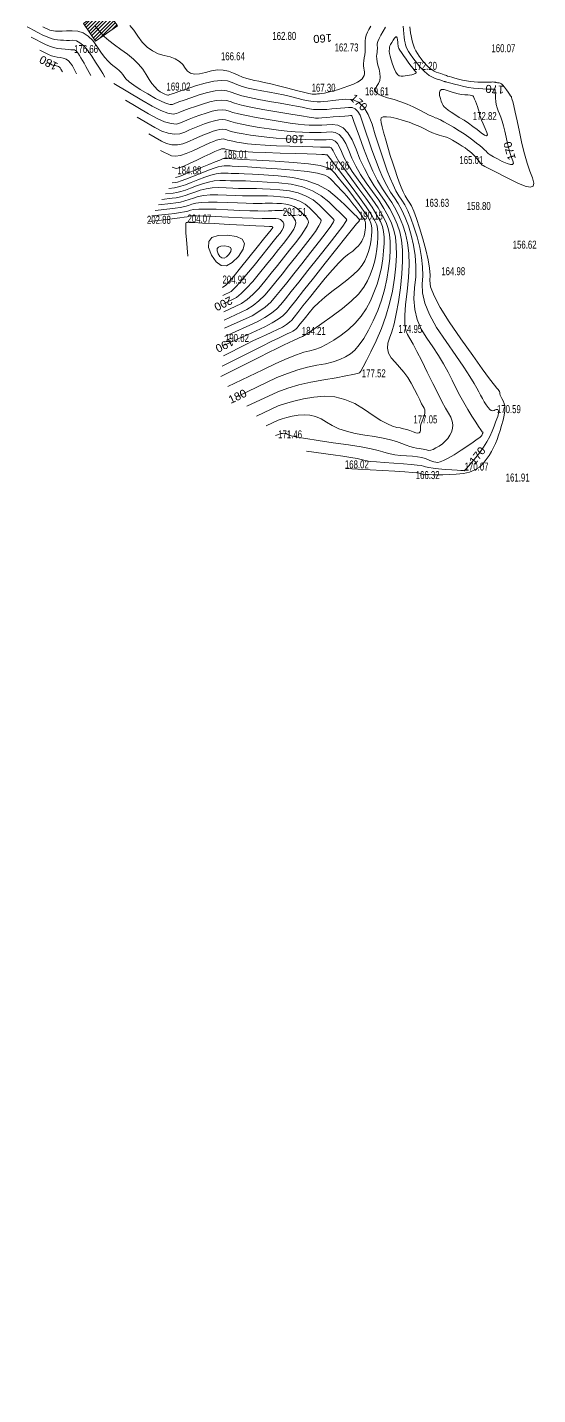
# Model space of a CAD drawing. Header units: metres. Extents: x 431006 to 434411, y 2469261 to 2473208.
# Drawn here: x 431495 to 431750, y 2471192 to 2471875 of the extents above; entities that cross this region are included whole.
import ezdxf
from ezdxf.enums import TextEntityAlignment as Align

# ---------------------------------------------------------------- set-up
doc = ezdxf.new("R2010")
doc.units = ezdxf.units.M
doc.header["$MEASUREMENT"] = 0
for name, color, linetype, lineweight in [('CAO DO', 8, 'Continuous', 18), ('hanh nha', 8, 'Continuous', 18), ('MH_DongMuc', 8, 'Continuous', 18), ('MH_DongMuc_Con', 8, 'Continuous', 18), ('nha cua-ks', 8, 'Continuous', 18)]:
    doc.layers.add(name, color=color, linetype=linetype, lineweight=lineweight)
doc.styles.get("Standard").update_dxf_attribs({"font": 'arial.ttf'})

msp = doc.modelspace()

# ---------------------------------------------------------------- hatches: boundary and pattern name
at = {"layer": 'hanh nha', "linetype": 'Continuous', "lineweight": 0}
h = msp.add_hatch(dxfattribs=at)
h.set_pattern_fill('ANSI31', color=32, scale=10, style=0)
h.set_pattern_definition([(45, (0, 0), (-0.8838834765, 0.8838834765), [])])
h.paths.add_polyline_path([(431611.62, 2471891.82), (431614.31, 2471906.47), (431627.46, 2471904.05), (431624.77, 2471889.4)])
h.paths.add_polyline_path([(431533.55, 2471884.78), (431522.64, 2471877.27), (431528.72, 2471868.43), (431539.63, 2471875.95)])
h.paths.add_polyline_path([(431499.19, 2471901.07), (431510.28, 2471908.8), (431517.59, 2471898.29), (431506.51, 2471890.57)])
h.paths.add_polyline_path([(431539.61, 2471903.86), (431554.2, 2471910.33), (431549.42, 2471921.11), (431534.83, 2471914.63)])
h.paths.add_polyline_path([(432917.67, 2471096.86), (432924.76, 2471097.61), (432923.67, 2471107.91), (432916.58, 2471107.15)])
h.paths.add_polyline_path([(431530.88, 2471875.66), (431532.43, 2471875.66), (431532.43, 2471876.5), (431530.88, 2471876.5)], flags=24)
h.paths.add_polyline_path([(431506.79, 2471899.15), (431508.35, 2471899.15), (431508.35, 2471899.99), (431506.79, 2471899.99)], flags=24)
h.paths.add_polyline_path([(431543.51, 2471911.52), (431545.06, 2471911.52), (431545.06, 2471912.36), (431543.51, 2471912.36)], flags=24)
h.paths.add_polyline_path([(431619.06, 2471896.57), (431620.61, 2471896.57), (431620.61, 2471897.41), (431619.06, 2471897.41)], flags=24)
h.paths.add_polyline_path([(432920.48, 2471101.68), (432922.03, 2471101.68), (432922.03, 2471102.52), (432920.48, 2471102.52)], flags=24)

# ---------------------------------------------------------------- linework, layer by layer
at = {"layer": 'MH_DongMuc', "color": 9, "lineweight": 0}
for points, elevation in [([(431528.36, 2471875.96), (431529.77, 2471874.43), (431531.12, 2471872.65), (431532.96, 2471870.74), (431535.29, 2471868.7), (431538.1, 2471866.52), (431541.4, 2471864.22), (431544.74, 2471861.83), (431547.66, 2471859.38), (431550.17, 2471856.88), (431552.27, 2471854.33), (431553.95, 2471851.73), (431555.42, 2471849.28), (431556.86, 2471847.19), (431558.29, 2471845.47), (431559.69, 2471844.11), (431561.08, 2471843.12), (431562.34, 2471842.4), (431563.38, 2471841.87), (431564.2, 2471841.53), (431564.79, 2471841.37), (431565.17, 2471841.4), (431565.92, 2471841.69), (431567.65, 2471842.29), (431570.36, 2471843.21), (431574.06, 2471844.45), (431578.73, 2471846.01), (431583.59, 2471847.45), (431587.86, 2471848.34), (431591.53, 2471848.67), (431594.6, 2471848.46), (431597.08, 2471847.69), (431599.42, 2471846.68), (431602.07, 2471845.77), (431605.04, 2471844.93), (431608.32, 2471844.18), (431611.92, 2471843.52), (431615.62, 2471842.88), (431619.22, 2471842.19), (431622.72, 2471841.46), (431626.12, 2471840.69), (431629.42, 2471839.87), (431632.48, 2471839.12), (431635.18, 2471838.57), (431637.52, 2471838.2), (431639.5, 2471838.03), (431641.11, 2471838.04), (431642.76, 2471838.18), (431644.85, 2471838.38), (431647.38, 2471838.64), (431650.35, 2471838.96), (431653.76, 2471839.35), (431657.19, 2471839.19), (431660.22, 2471837.85), (431662.86, 2471835.35), (431665.11, 2471831.69), (431666.95, 2471826.85), (431668.58, 2471821.59), (431670.16, 2471816.63), (431671.69, 2471811.97), (431673.17, 2471807.62), (431674.61, 2471803.57), (431676.03, 2471799.87), (431677.47, 2471796.56), (431678.92, 2471793.63), (431680.39, 2471791.09), (431681.87, 2471788.94), (431683.36, 2471786.63), (431684.87, 2471783.63), (431686.39, 2471779.94), (431687.93, 2471775.56), (431689.48, 2471770.49), (431690.82, 2471765.21), (431691.76, 2471760.21), (431692.27, 2471755.49), (431692.38, 2471751.05), (431692.06, 2471746.89), (431692.12, 2471742.53), (431693.35, 2471737.48), (431695.73, 2471731.74), (431699.28, 2471725.3), (431704, 2471718.17), (431708.85, 2471711.27), (431712.82, 2471705.49), (431715.91, 2471700.84), (431718.12, 2471697.32), (431719.45, 2471694.93), (431720.34, 2471693.14), (431721.25, 2471691.41), (431722.16, 2471689.74), (431723.1, 2471688.13), (431724.05, 2471686.59), (431724.97, 2471685.27), (431725.83, 2471684.33), (431726.62, 2471683.77), (431727.35, 2471683.59), (431728.01, 2471683.79), (431728.6, 2471684.11), (431729.1, 2471684.28), (431729.51, 2471684.32), (431729.83, 2471684.21), (431730.06, 2471683.96), (431730.21, 2471683.61), (431730.29, 2471683.21), (431730.3, 2471682.74), (431730.24, 2471682.22), (431730.11, 2471681.64), (431729.86, 2471680.83), (431729.42, 2471679.6), (431728.79, 2471677.96), (431727.98, 2471675.91), (431726.99, 2471673.44), (431725.8, 2471670.77), (431724.39, 2471668.12), (431722.76, 2471665.48), (431720.92, 2471662.84), (431718.86, 2471660.23), (431716.9, 2471657.87), (431715.34, 2471656.04), (431714.19, 2471654.73), (431713.45, 2471653.94), (431713.12, 2471653.67), (431712.63, 2471653.7), (431711.44, 2471653.77), (431709.54, 2471653.9), (431706.94, 2471654.09), (431703.62, 2471654.33), (431700.26, 2471654.61), (431697.48, 2471654.9), (431695.3, 2471655.21), (431693.72, 2471655.53), (431692.74, 2471655.86), (431691.59, 2471656.2), (431689.53, 2471656.52), (431686.55, 2471656.84), (431682.66, 2471657.15), (431677.86, 2471657.44), (431673.05, 2471657.74), (431669.14, 2471658.04), (431666.13, 2471658.34), (431664.02, 2471658.65), (431662.81, 2471658.97), (431661.59, 2471659.34), (431659.45, 2471659.78), (431656.4, 2471660.32), (431652.42, 2471660.93), (431647.52, 2471661.64), (431634.13, 2471663.5)], 170), ([(431673.73, 2471875.31), (431672.56, 2471873.35), (431671.41, 2471871.37), (431670.54, 2471869.66), (431669.94, 2471868.21), (431669.61, 2471867.03), (431669.56, 2471866.11), (431669.62, 2471865.31), (431669.62, 2471864.48), (431669.57, 2471863.63), (431669.47, 2471862.75), (431669.32, 2471861.84), (431669.21, 2471860.8), (431669.28, 2471859.53), (431669.51, 2471858.03), (431669.91, 2471856.29), (431670.47, 2471854.31), (431670.93, 2471852.3), (431671.04, 2471850.43), (431670.79, 2471848.71), (431670.18, 2471847.13), (431669.21, 2471845.71), (431668.52, 2471844.41), (431668.73, 2471843.19), (431669.84, 2471842.08), (431671.84, 2471841.05), (431674.75, 2471840.11), (431678.07, 2471839.16), (431681.32, 2471838.07), (431684.49, 2471836.84), (431687.58, 2471835.48), (431690.6, 2471833.99), (431693.33, 2471832.57), (431695.57, 2471831.45), (431697.31, 2471830.63), (431698.56, 2471830.09), (431699.31, 2471829.86), (431700.05, 2471829.6), (431701.26, 2471829.02), (431702.95, 2471828.11), (431705.11, 2471826.88), (431707.75, 2471825.32), (431710.51, 2471823.62), (431713.04, 2471821.99), (431715.35, 2471820.42), (431717.43, 2471818.91), (431719.29, 2471817.46), (431720.89, 2471816.14), (431722.21, 2471815.01), (431723.25, 2471814.08), (431724, 2471813.33), (431724.48, 2471812.78), (431725.05, 2471812.23), (431726.1, 2471811.51), (431727.63, 2471810.6), (431729.63, 2471809.52), (431732.11, 2471808.26), (431734.49, 2471807.19), (431736.21, 2471806.69), (431737.26, 2471806.76), (431737.64, 2471807.4), (431737.36, 2471808.6), (431736.73, 2471810.26), (431736.1, 2471812.26), (431735.44, 2471814.6), (431734.78, 2471817.28), (431734.11, 2471820.3), (431733.42, 2471823.32), (431732.73, 2471826), (431732.04, 2471828.35), (431731.34, 2471830.35), (431730.63, 2471832.02), (431729.98, 2471833.53), (431729.47, 2471835.08), (431729.09, 2471836.66), (431728.84, 2471838.26), (431728.72, 2471839.9), (431728.67, 2471841.4), (431728.62, 2471842.57), (431728.57, 2471843.42), (431728.53, 2471843.96), (431728.49, 2471844.17), (431728.45, 2471844.22), (431728.42, 2471844.26), (431728.4, 2471844.29), (431728.37, 2471844.3), (431728.35, 2471844.31), (431728.34, 2471844.31)], 170), ([(431728.34, 2471844.31), (431728.32, 2471844.31), (431728.31, 2471844.31), (431728.3, 2471844.31), (431728.29, 2471844.32), (431728.27, 2471844.32), (431728.26, 2471844.32), (431728.24, 2471844.32), (431728.22, 2471844.32), (431728.2, 2471844.32), (431727.94, 2471844.33), (431727.23, 2471844.35), (431726.06, 2471844.39), (431724.43, 2471844.44), (431722.35, 2471844.51), (431720.02, 2471844.65), (431717.66, 2471844.9), (431715.27, 2471845.27), (431712.85, 2471845.75), (431710.39, 2471846.34), (431708.16, 2471846.93), (431706.4, 2471847.38), (431705.12, 2471847.71), (431704.32, 2471847.91), (431703.99, 2471847.98), (431703.9, 2471847.99), (431703.79, 2471848.02), (431703.67, 2471848.05), (431703.53, 2471848.1), (431703.37, 2471848.15), (431703.09, 2471848.25), (431702.57, 2471848.42), (431701.8, 2471848.67), (431700.79, 2471849), (431699.54, 2471849.39), (431698.18, 2471849.89), (431696.87, 2471850.52), (431695.61, 2471851.28), (431694.38, 2471852.17), (431693.2, 2471853.19), (431692.03, 2471854.34), (431690.86, 2471855.6), (431689.68, 2471856.98), (431688.49, 2471858.47), (431687.3, 2471860.08), (431686.19, 2471861.68), (431685.28, 2471863.12), (431684.56, 2471864.41), (431684.03, 2471865.55), (431683.69, 2471866.53), (431683.46, 2471867.55), (431683.24, 2471868.81), (431683.03, 2471870.29), (431682.84, 2471872.01), (431682.67, 2471873.95), (431682.5, 2471875.89)], 170), ([(431505.16, 2471857.48), (431506.85, 2471856.6), (431507.37, 2471856.41), (431507.91, 2471856.25), (431508.47, 2471856.13), (431509.06, 2471856.06), (431509.63, 2471855.95), (431510.15, 2471855.73), (431510.61, 2471855.41), (431511.02, 2471854.98), (431511.37, 2471854.45), (431512.17, 2471852.98)], 180), ([(431599.66, 2471690.84), (431619.35, 2471700.19), (431624.67, 2471702.33), (431629.78, 2471704.07), (431634.67, 2471705.41), (431639.33, 2471706.35), (431643.65, 2471707.17), (431647.49, 2471708.15), (431650.85, 2471709.29), (431653.74, 2471710.58), (431656.14, 2471712.03), (431658.33, 2471713.91), (431660.57, 2471716.51), (431662.85, 2471719.82), (431665.18, 2471723.85), (431667.55, 2471728.59), (431669.78, 2471733.72), (431671.67, 2471738.89), (431673.21, 2471744.1), (431674.41, 2471749.36), (431675.28, 2471754.66), (431675.82, 2471759.73), (431676.07, 2471764.27), (431676.02, 2471768.3), (431675.68, 2471771.81), (431675.05, 2471774.8), (431673.96, 2471777.76), (431672.26, 2471781.19), (431669.96, 2471785.07), (431667.05, 2471789.41), (431663.53, 2471794.22), (431659.99, 2471799.01), (431657.04, 2471803.29), (431654.67, 2471807.08), (431652.88, 2471810.36), (431651.67, 2471813.14), (431650.7, 2471815.4), (431649.63, 2471817.14), (431648.46, 2471818.35), (431647.19, 2471819.03), (431645.82, 2471819.19), (431644.01, 2471819.11), (431641.42, 2471819.09), (431638.06, 2471819.13), (431633.93, 2471819.22), (431629.02, 2471819.36), (431623.86, 2471819.59), (431618.99, 2471819.9), (431614.41, 2471820.31), (431610.11, 2471820.81), (431606.1, 2471821.4), (431602.54, 2471822.02), (431599.59, 2471822.58), (431597.24, 2471823.1), (431595.51, 2471823.57), (431594.39, 2471823.98), (431593.45, 2471824.27), (431592.3, 2471824.35), (431590.92, 2471824.23), (431589.32, 2471823.89), (431587.5, 2471823.35), (431585.46, 2471822.63), (431583.22, 2471821.76), (431580.78, 2471820.73), (431578.14, 2471819.55), (431575.3, 2471818.21), (431572.4, 2471817.09), (431569.59, 2471816.55), (431566.86, 2471816.58), (431564.22, 2471817.2), (431561.66, 2471818.4), (431555.37, 2471822.13)], 180), ([(431593.23, 2471716.39), (431596.36, 2471717.93), (431598.33, 2471718.83), (431601.09, 2471720.06), (431604.63, 2471721.63), (431608.96, 2471723.54), (431613.35, 2471725.57), (431617.06, 2471727.51), (431620.08, 2471729.38), (431622.43, 2471731.16), (431624.11, 2471732.86), (431625.95, 2471735.17), (431628.81, 2471738.77), (431632.7, 2471743.67), (431637.62, 2471749.87), (431643.55, 2471757.36), (431649.37, 2471764.7), (431653.93, 2471770.43), (431657.23, 2471774.56), (431659.27, 2471777.07), (431660.05, 2471777.98), (431660.18, 2471778.08), (431660.3, 2471778.18), (431660.39, 2471778.27), (431660.46, 2471778.35), (431660.51, 2471778.43), (431660.54, 2471778.51), (431660.57, 2471778.58), (431660.59, 2471778.66), (431660.61, 2471778.74), (431660.62, 2471778.82), (431660.63, 2471778.89), (431660.63, 2471778.96), (431660.63, 2471779.02), (431660.63, 2471779.07), (431660.62, 2471779.12), (431660.6, 2471779.17), (431660.55, 2471779.24), (431660.49, 2471779.34), (431660.41, 2471779.46), (431660.3, 2471779.59), (431660.19, 2471779.74), (431660.08, 2471779.88), (431659.98, 2471780), (431659.87, 2471780.12), (431659.77, 2471780.23), (431659.28, 2471780.71), (431658.01, 2471781.94), (431655.96, 2471783.92), (431653.12, 2471786.65), (431649.51, 2471790.13), (431645.12, 2471793.65), (431639.97, 2471796.5), (431634.05, 2471798.69), (431627.38, 2471800.2), (431619.94, 2471801.06), (431612.85, 2471801.52), (431607.23, 2471801.87), (431603.07, 2471802.11), (431600.39, 2471802.24), (431599.17, 2471802.27), (431598.55, 2471802.24), (431597.66, 2471802.25), (431596.5, 2471802.28), (431595.06, 2471802.34), (431593.36, 2471802.42), (431591.35, 2471802.36), (431589, 2471801.99), (431586.3, 2471801.31), (431583.26, 2471800.32), (431579.88, 2471799.02), (431576.56, 2471797.69), (431573.73, 2471796.63), (431571.38, 2471795.84), (431569.52, 2471795.32), (431568.14, 2471795.07), (431565.3, 2471794.76)], 190), ([(431592.6, 2471737.12), (431599.11, 2471740.27), (431601.47, 2471742.18), (431604.19, 2471744.84), (431607.27, 2471748.24), (431610.72, 2471752.39), (431614.19, 2471756.71), (431617.33, 2471760.64), (431620.15, 2471764.17), (431622.64, 2471767.3), (431624.81, 2471770.03), (431626.57, 2471772.39), (431627.83, 2471774.43), (431628.59, 2471776.14), (431628.86, 2471777.52), (431628.63, 2471778.58), (431628.14, 2471779.43), (431627.64, 2471780.21), (431627.12, 2471780.93), (431626.58, 2471781.57), (431626.02, 2471782.15), (431625.41, 2471782.64), (431624.71, 2471783.04), (431623.92, 2471783.35), (431623.03, 2471783.56), (431622.04, 2471783.68), (431620.95, 2471783.72), (431619.72, 2471783.74), (431618.35, 2471783.71), (431616.85, 2471783.64), (431615.22, 2471783.54), (431613.04, 2471783.47), (431609.92, 2471783.48), (431605.84, 2471783.59), (431600.82, 2471783.79), (431594.86, 2471784.09), (431588.96, 2471784.35), (431584.14, 2471784.46), (431580.41, 2471784.42), (431577.75, 2471784.23), (431576.18, 2471783.88), (431574.92, 2471783.47), (431573.19, 2471783.07), (431571, 2471782.67), (431568.34, 2471782.3), (431565.22, 2471781.93), (431556.82, 2471781.04)], 200)]:
    msp.add_lwpolyline(points, dxfattribs=dict(at, elevation=elevation))
at = {"layer": 'MH_DongMuc_Con', "color": 9, "lineweight": 0}
for points, elevation in [([(431533.31, 2471850.37), (431532.25, 2471852.25), (431531.44, 2471853.55), (431530.27, 2471855.41), (431528.72, 2471857.82), (431526.81, 2471860.8), (431524.76, 2471863.73), (431522.79, 2471865.99), (431520.9, 2471867.59), (431519.09, 2471868.52), (431517.37, 2471868.8), (431515.72, 2471868.75), (431514.12, 2471868.75), (431512.58, 2471868.79), (431511.1, 2471868.86), (431509.67, 2471868.97), (431508.16, 2471869.23), (431506.43, 2471869.72), (431504.47, 2471870.46), (431502.29, 2471871.44), (431499.88, 2471872.66), (431497.61, 2471873.88), (431495.84, 2471874.85), (431494.57, 2471875.58)], 174), ([(431502.26, 2471875.52), (431503.58, 2471874.84), (431504.78, 2471874.3), (431505.86, 2471873.9), (431506.81, 2471873.63), (431507.64, 2471873.49), (431508.63, 2471873.43), (431510.05, 2471873.41), (431511.91, 2471873.43), (431514.2, 2471873.48), (431516.93, 2471873.57), (431519.78, 2471873.35), (431522.46, 2471872.47), (431524.95, 2471870.93), (431527.27, 2471868.74), (431529.4, 2471865.9), (431531.38, 2471862.94), (431533.23, 2471860.44), (431534.95, 2471858.39), (431536.54, 2471856.79), (431537.99, 2471855.63), (431539.31, 2471854.69), (431540.46, 2471853.73), (431541.44, 2471852.74), (431542.27, 2471851.74), (431542.93, 2471850.72), (431543.87, 2471849.54), (431545.52, 2471848.08), (431547.9, 2471846.33), (431550.98, 2471844.29), (431554.79, 2471841.97), (431558.62, 2471839.79), (431561.77, 2471838.18), (431564.25, 2471837.14), (431566.06, 2471836.67), (431567.19, 2471836.76), (431568.36, 2471837.26), (431570.28, 2471837.98), (431572.94, 2471838.92), (431576.34, 2471840.09), (431580.48, 2471841.48), (431584.74, 2471842.74), (431588.47, 2471843.52), (431591.68, 2471843.81), (431594.37, 2471843.62), (431596.54, 2471842.95), (431598.83, 2471842.03), (431601.89, 2471841.1), (431605.71, 2471840.17), (431610.3, 2471839.23), (431615.65, 2471838.29), (431620.98, 2471837.39), (431625.48, 2471836.6), (431629.16, 2471835.91), (431632.02, 2471835.34), (431634.05, 2471834.86), (431635.76, 2471834.5), (431637.65, 2471834.26), (431639.71, 2471834.15), (431641.94, 2471834.15), (431644.35, 2471834.28), (431646.78, 2471834.47), (431649.08, 2471834.66), (431651.25, 2471834.86), (431653.29, 2471835.07), (431655.2, 2471835.28), (431656.95, 2471835.19), (431658.5, 2471834.51), (431659.84, 2471833.24), (431660.98, 2471831.37), (431661.92, 2471828.91), (431662.86, 2471825.92), (431664.01, 2471822.45), (431665.36, 2471818.52), (431666.91, 2471814.11), (431668.66, 2471809.23), (431670.53, 2471804.36), (431672.42, 2471800.01), (431674.33, 2471796.16), (431676.25, 2471792.82), (431678.2, 2471789.99), (431680.1, 2471787.19), (431681.89, 2471783.92), (431683.57, 2471780.19), (431685.13, 2471776), (431686.59, 2471771.35), (431687.78, 2471766.39), (431688.54, 2471761.29), (431688.88, 2471756.04), (431688.79, 2471750.64), (431688.27, 2471745.1), (431687.93, 2471739.6), (431688.36, 2471734.33), (431689.58, 2471729.3), (431691.57, 2471724.5), (431694.33, 2471719.93), (431697.36, 2471715.53), (431700.15, 2471711.23), (431702.68, 2471707.03), (431704.97, 2471702.93), (431707, 2471698.93), (431708.93, 2471695.05), (431710.89, 2471691.31), (431712.88, 2471687.7), (431714.9, 2471684.23), (431716.95, 2471680.9), (431718.82, 2471677.97), (431720.29, 2471675.7), (431721.37, 2471674.1), (431722.06, 2471673.17), (431722.36, 2471672.9), (431722.44, 2471672.92), (431722.47, 2471672.86), (431722.45, 2471672.72), (431722.38, 2471672.5), (431722.27, 2471672.19), (431722.12, 2471671.86), (431721.97, 2471671.55), (431721.8, 2471671.26), (431721.62, 2471670.99), (431721.42, 2471670.74), (431720.87, 2471670.27), (431719.6, 2471669.36), (431717.62, 2471667.99), (431714.92, 2471666.17), (431711.51, 2471663.91), (431708.02, 2471661.67), (431705.11, 2471659.94), (431702.77, 2471658.73), (431701, 2471658.03), (431699.81, 2471657.84), (431698.88, 2471657.95), (431697.93, 2471658.16), (431696.94, 2471658.45), (431695.92, 2471658.84), (431694.88, 2471659.32), (431693.6, 2471659.82), (431691.89, 2471660.24), (431689.75, 2471660.59), (431687.17, 2471660.87), (431684.17, 2471661.09), (431681.12, 2471661.31), (431678.41, 2471661.63), (431676.03, 2471662.04), (431674, 2471662.55), (431672.31, 2471663.14), (431670.1, 2471663.84), (431666.52, 2471664.64), (431661.57, 2471665.55), (431655.24, 2471666.56), (431647.54, 2471667.67), (431639.94, 2471668.76), (431633.9, 2471669.69), (431629.43, 2471670.48), (431626.52, 2471671.11), (431625.17, 2471671.59), (431624.6, 2471671.94), (431624.01, 2471672.19), (431623.4, 2471672.34), (431622.78, 2471672.38), (431622.14, 2471672.33), (431621.52, 2471672.21), (431620.95, 2471672.09), (431620.45, 2471671.95), (431620, 2471671.79), (431619.61, 2471671.63), (431618.71, 2471671.19)], 172), ([(431666.31, 2471875.78), (431665.43, 2471874.27), (431664.62, 2471872.78), (431664.02, 2471871.32), (431663.63, 2471869.91), (431663.45, 2471868.53), (431663.49, 2471867.19), (431663.59, 2471865.85), (431663.6, 2471864.46), (431663.51, 2471863.03), (431663.34, 2471861.55), (431663.08, 2471860.03), (431662.83, 2471858.55), (431662.7, 2471857.2), (431662.69, 2471855.96), (431662.8, 2471854.86), (431663.02, 2471853.87), (431663.21, 2471852.96), (431663.2, 2471852.07), (431662.99, 2471851.2), (431662.59, 2471850.35), (431661.99, 2471849.53), (431661.06, 2471848.69), (431659.65, 2471847.82), (431657.75, 2471846.92), (431655.38, 2471845.99), (431652.53, 2471845.02), (431649.63, 2471844.12), (431647.1, 2471843.39), (431644.96, 2471842.83), (431643.19, 2471842.44), (431641.8, 2471842.22), (431640.68, 2471842.09), (431639.72, 2471841.98), (431638.94, 2471841.9), (431638.32, 2471841.84), (431637.87, 2471841.8), (431637.05, 2471841.9), (431635.33, 2471842.26), (431632.71, 2471842.87), (431629.2, 2471843.75), (431624.78, 2471844.88), (431620.22, 2471846.04), (431616.29, 2471847.01), (431612.97, 2471847.78), (431610.27, 2471848.36), (431608.19, 2471848.75), (431606.34, 2471849.14), (431604.37, 2471849.69), (431602.25, 2471850.43), (431600, 2471851.34), (431597.62, 2471852.43), (431595.1, 2471853.38), (431592.44, 2471853.89), (431589.64, 2471853.96), (431586.71, 2471853.58), (431583.65, 2471852.76), (431580.73, 2471852.02), (431578.25, 2471851.86), (431576.21, 2471852.29), (431574.61, 2471853.32), (431573.44, 2471854.93), (431572.27, 2471856.71), (431570.65, 2471858.23), (431568.57, 2471859.48), (431566.04, 2471860.47), (431563.06, 2471861.2), (431559.97, 2471862.06), (431557.1, 2471863.47), (431554.45, 2471865.42), (431552.03, 2471867.91), (431549.84, 2471870.94), (431547.79, 2471873.91), (431545.81, 2471876.19)], 168), ([(431653.72, 2471654.78), (431678.29, 2471653.41), (431683.44, 2471653.08), (431687.21, 2471652.81), (431689.59, 2471652.58), (431690.6, 2471652.4), (431691.05, 2471652.24), (431691.77, 2471652.1), (431692.76, 2471651.96), (431694.03, 2471651.82), (431695.57, 2471651.7), (431697.45, 2471651.61), (431699.74, 2471651.58), (431702.45, 2471651.61), (431705.58, 2471651.71), (431709.11, 2471651.87), (431712.65, 2471652.24), (431715.76, 2471652.96), (431718.45, 2471654.04), (431720.71, 2471655.48), (431722.55, 2471657.27), (431724.1, 2471659.24), (431725.49, 2471661.22), (431726.71, 2471663.21), (431727.78, 2471665.21), (431728.67, 2471667.21), (431729.48, 2471669.29), (431730.27, 2471671.5), (431731.03, 2471673.84), (431731.78, 2471676.31), (431732.5, 2471678.92), (431733.07, 2471681.44), (431733.36, 2471683.68), (431733.36, 2471685.62), (431733.08, 2471687.28), (431732.52, 2471688.64), (431731.89, 2471689.77), (431731.42, 2471690.72), (431731.1, 2471691.49), (431730.93, 2471692.08), (431730.92, 2471692.49), (431730.92, 2471692.84), (431730.76, 2471693.26), (431730.46, 2471693.75), (431730.01, 2471694.31), (431729.41, 2471694.93), (431728.15, 2471696.44), (431725.72, 2471699.67), (431722.12, 2471704.61), (431717.34, 2471711.25), (431711.4, 2471719.61), (431705.55, 2471728.15), (431701.07, 2471735.32), (431697.96, 2471741.14), (431696.22, 2471745.59), (431695.85, 2471748.69), (431695.96, 2471751.46), (431695.67, 2471754.94), (431694.97, 2471759.12), (431693.87, 2471764.02), (431692.36, 2471769.62), (431690.72, 2471775.12), (431689.22, 2471779.69), (431687.85, 2471783.34), (431686.63, 2471786.07), (431685.53, 2471787.88), (431684.52, 2471789.36), (431683.51, 2471791.1), (431682.52, 2471793.11), (431681.53, 2471795.38), (431680.56, 2471797.92), (431679.55, 2471800.76), (431678.48, 2471803.93), (431677.33, 2471807.44), (431676.11, 2471811.28), (431674.83, 2471815.46), (431673.63, 2471819.48), (431672.68, 2471822.85), (431671.99, 2471825.57), (431671.54, 2471827.65), (431671.34, 2471829.07), (431671.6, 2471829.98), (431672.54, 2471830.49), (431674.14, 2471830.61), (431676.41, 2471830.34), (431679.35, 2471829.67), (431682.53, 2471828.77), (431685.5, 2471827.81), (431688.27, 2471826.78), (431690.83, 2471825.69), (431693.2, 2471824.54), (431695.34, 2471823.45), (431697.27, 2471822.56), (431698.98, 2471821.87), (431700.46, 2471821.37), (431701.73, 2471821.06), (431702.94, 2471820.77), (431704.26, 2471820.31), (431705.7, 2471819.69), (431707.25, 2471818.91), (431708.92, 2471817.96), (431710.57, 2471816.94), (431712.09, 2471815.96), (431713.47, 2471815.02), (431714.72, 2471814.12), (431715.83, 2471813.25), (431716.84, 2471812.4), (431717.76, 2471811.54), (431718.6, 2471810.67), (431719.37, 2471809.8), (431720.05, 2471808.92), (431720.64, 2471808.12), (431721.11, 2471807.48), (431721.48, 2471807.01), (431721.72, 2471806.69), (431721.86, 2471806.54), (431722.07, 2471806.41), (431722.56, 2471806.14), (431723.32, 2471805.74), (431724.36, 2471805.2), (431725.67, 2471804.53), (431727.39, 2471803.66), (431729.67, 2471802.52), (431732.5, 2471801.1), (431735.89, 2471799.41), (431739.83, 2471797.45), (431743.5, 2471795.87), (431746.07, 2471795.34), (431747.53, 2471795.85), (431747.89, 2471797.4), (431747.14, 2471799.99), (431745.85, 2471803.4), (431744.55, 2471807.4), (431743.25, 2471812), (431741.96, 2471817.19), (431740.66, 2471822.97), (431739.47, 2471828.48), (431738.52, 2471832.85), (431737.8, 2471836.08), (431737.31, 2471838.17), (431737.05, 2471839.12), (431736.92, 2471839.46), (431736.82, 2471839.75), (431736.76, 2471839.97), (431736.73, 2471840.12), (431736.73, 2471840.21), (431736.74, 2471840.27), (431736.75, 2471840.32), (431736.75, 2471840.37), (431736.73, 2471840.42), (431736.71, 2471840.47), (431736.59, 2471840.65), (431736.27, 2471841.11), (431735.77, 2471841.83), (431735.07, 2471842.83), (431734.18, 2471844.09), (431733.24, 2471845.35), (431732.41, 2471846.33), (431731.67, 2471847.03), (431731.04, 2471847.45), (431730.51, 2471847.58), (431730.05, 2471847.59), (431729.64, 2471847.61), (431729.26, 2471847.66), (431728.92, 2471847.72), (431728.63, 2471847.81), (431728.31, 2471847.89), (431727.89, 2471847.94), (431727.38, 2471847.96), (431726.78, 2471847.95), (431726.09, 2471847.9), (431725.25, 2471847.85), (431724.2, 2471847.83), (431722.94, 2471847.83), (431721.47, 2471847.85), (431719.8, 2471847.9), (431717.99, 2471848.01), (431716.14, 2471848.21), (431714.24, 2471848.51), (431712.29, 2471848.9), (431710.28, 2471849.39), (431708.42, 2471849.89), (431706.87, 2471850.31), (431705.65, 2471850.67), (431704.75, 2471850.95), (431704.16, 2471851.16), (431703.67, 2471851.35), (431703.03, 2471851.58), (431702.24, 2471851.85), (431701.31, 2471852.16), (431700.23, 2471852.5), (431699.11, 2471852.91), (431698.03, 2471853.42), (431697.01, 2471854.02), (431696.04, 2471854.72), (431695.11, 2471855.51), (431694.21, 2471856.4), (431693.3, 2471857.38), (431692.38, 2471858.45), (431691.46, 2471859.6), (431690.54, 2471860.85), (431689.66, 2471862.17), (431688.89, 2471863.53), (431688.22, 2471864.94), (431687.66, 2471866.4), (431687.2, 2471867.9), (431686.82, 2471869.42), (431686.5, 2471870.95), (431686.23, 2471872.48), (431686.02, 2471874.01), (431685.87, 2471875.54)], 168), ([(431496.45, 2471870.37), (431503.58, 2471866.65), (431505.62, 2471865.84), (431507.65, 2471865.2), (431509.68, 2471864.74), (431511.71, 2471864.46), (431513.57, 2471864.29), (431515.11, 2471864.16), (431516.34, 2471864.07), (431517.23, 2471864.03), (431517.81, 2471864.02), (431518.24, 2471863.95), (431518.69, 2471863.72), (431519.15, 2471863.33), (431519.64, 2471862.77), (431520.15, 2471862.04), (431520.71, 2471861.14), (431521.37, 2471860.05), (431522.11, 2471858.77), (431522.94, 2471857.29), (431523.86, 2471855.63), (431526.26, 2471851.24)], 176), ([(431678.24, 2471869.93), (431678.82, 2471870.46), (431679.27, 2471870.48), (431679.57, 2471870), (431679.74, 2471869.01), (431679.84, 2471867.86), (431679.93, 2471866.9), (431680.02, 2471866.13), (431680.11, 2471865.55), (431680.19, 2471865.16), (431680.41, 2471864.69), (431680.9, 2471863.88), (431681.67, 2471862.71), (431682.73, 2471861.19), (431684.06, 2471859.32), (431685.42, 2471857.44), (431686.57, 2471855.89), (431687.52, 2471854.67), (431688.26, 2471853.78), (431688.78, 2471853.22), (431689.04, 2471852.84), (431688.98, 2471852.49), (431688.61, 2471852.16), (431687.91, 2471851.86), (431686.89, 2471851.59), (431685.73, 2471851.36), (431684.62, 2471851.17), (431683.56, 2471851.01), (431682.53, 2471850.9), (431681.55, 2471850.84), (431680.61, 2471851.04), (431679.72, 2471851.74), (431678.86, 2471852.93), (431678.05, 2471854.62), (431677.28, 2471856.81), (431676.61, 2471859.04), (431676.1, 2471860.83), (431675.76, 2471862.2), (431675.57, 2471863.14), (431675.55, 2471863.65), (431675.6, 2471863.94), (431675.64, 2471864.23), (431675.65, 2471864.5), (431675.65, 2471864.77), (431675.63, 2471865.03), (431675.68, 2471865.38), (431675.9, 2471865.95), (431676.28, 2471866.72), (431676.82, 2471867.7), (431677.53, 2471868.89), (431678.24, 2471869.93)], 172), ([(431500.8, 2471863.93), (431505.24, 2471861.63), (431506.6, 2471861.11), (431508.01, 2471860.7), (431509.5, 2471860.4), (431511.04, 2471860.2), (431512.55, 2471859.91), (431513.91, 2471859.34), (431515.12, 2471858.5), (431516.18, 2471857.37), (431517.1, 2471855.97), (431519.22, 2471852.11)], 178), ([(431613.95, 2471676.1), (431619.98, 2471678.92), (431622.07, 2471679.63), (431624.43, 2471680.29), (431627.06, 2471680.88), (431629.97, 2471681.41), (431632.97, 2471681.67), (431635.89, 2471681.45), (431638.73, 2471680.76), (431641.49, 2471679.6), (431644.17, 2471677.95), (431647.05, 2471676.19), (431650.42, 2471674.67), (431654.27, 2471673.37), (431658.61, 2471672.32), (431663.43, 2471671.5), (431668.22, 2471670.77), (431672.45, 2471669.98), (431676.12, 2471669.15), (431679.24, 2471668.26), (431681.81, 2471667.32), (431683.99, 2471666.44), (431685.94, 2471665.74), (431687.67, 2471665.22), (431689.19, 2471664.89), (431690.48, 2471664.73), (431691.59, 2471664.65), (431692.58, 2471664.52), (431693.44, 2471664.35), (431694.17, 2471664.15), (431694.77, 2471663.9), (431695.43, 2471663.77), (431696.33, 2471663.92), (431697.47, 2471664.34), (431698.86, 2471665.03), (431700.49, 2471666), (431702.14, 2471667.16), (431703.59, 2471668.45), (431704.83, 2471669.85), (431705.87, 2471671.37), (431706.71, 2471673.01), (431707.24, 2471674.75), (431707.36, 2471676.57), (431707.06, 2471678.47), (431706.35, 2471680.44), (431705.23, 2471682.5), (431703.74, 2471685), (431701.93, 2471688.29), (431699.8, 2471692.38), (431697.34, 2471697.26), (431694.56, 2471702.93), (431691.81, 2471708.54), (431689.45, 2471713.22), (431687.47, 2471716.97), (431685.88, 2471719.79), (431684.67, 2471721.69), (431683.85, 2471723.7), (431683.42, 2471726.86), (431683.38, 2471731.19), (431683.74, 2471736.67), (431684.48, 2471743.31), (431685.2, 2471750.24), (431685.48, 2471756.59), (431685.33, 2471762.37), (431684.73, 2471767.58), (431683.71, 2471772.21), (431682.34, 2471776.44), (431680.74, 2471780.44), (431678.91, 2471784.21), (431676.84, 2471787.74), (431674.53, 2471791.05), (431672.12, 2471794.56), (431669.73, 2471798.69), (431667.37, 2471803.46), (431665.03, 2471808.85), (431662.72, 2471814.88), (431660.64, 2471820.59), (431659.02, 2471825.06), (431657.86, 2471828.28), (431657.15, 2471830.25), (431656.89, 2471830.97), (431656.86, 2471831.06), (431656.81, 2471831.13), (431656.77, 2471831.17), (431656.71, 2471831.2), (431656.65, 2471831.2), (431656.23, 2471831.17), (431655.12, 2471831.08), (431653.31, 2471830.95), (431650.8, 2471830.76), (431647.59, 2471830.52), (431644.39, 2471830.28), (431641.9, 2471830.09), (431640.12, 2471829.96), (431639.05, 2471829.88), (431638.69, 2471829.86), (431637.91, 2471829.98), (431635.59, 2471830.37), (431631.73, 2471831.01), (431626.33, 2471831.9), (431619.38, 2471833.05), (431612.28, 2471834.28), (431606.38, 2471835.41), (431601.71, 2471836.44), (431598.25, 2471837.37), (431596, 2471838.21), (431594.14, 2471838.78), (431591.84, 2471838.95), (431589.08, 2471838.69), (431585.88, 2471838.03), (431582.23, 2471836.95), (431578.62, 2471835.72), (431575.51, 2471834.63), (431572.9, 2471833.67), (431570.81, 2471832.83), (431569.22, 2471832.13), (431567.46, 2471831.88), (431564.84, 2471832.43), (431561.37, 2471833.77), (431557.05, 2471835.9), (431551.87, 2471838.83), (431537.84, 2471847.13)], 174), ([(431702.97, 2471844.14), (431701.76, 2471844.14), (431700.99, 2471843.67), (431700.67, 2471842.72), (431700.78, 2471841.29), (431701.14, 2471839.72), (431701.55, 2471838.36), (431702.01, 2471837.21), (431702.51, 2471836.26), (431703.07, 2471835.52), (431703.83, 2471834.8), (431704.96, 2471833.92), (431706.46, 2471832.87), (431708.33, 2471831.66), (431710.58, 2471830.28), (431712.96, 2471828.81), (431715.25, 2471827.31), (431717.45, 2471825.78), (431719.56, 2471824.22), (431721.57, 2471822.63), (431723.23, 2471821.43), (431724.26, 2471821.05), (431724.67, 2471821.47), (431724.44, 2471822.71), (431723.59, 2471824.77), (431722.54, 2471827.03), (431721.72, 2471828.91), (431721.13, 2471830.39), (431720.77, 2471831.49), (431720.64, 2471832.2), (431720.56, 2471832.8), (431720.38, 2471833.58), (431720.08, 2471834.55), (431719.68, 2471835.7), (431719.16, 2471837.04), (431718.64, 2471838.33), (431718.22, 2471839.37), (431717.91, 2471840.16), (431717.71, 2471840.68), (431717.61, 2471840.95), (431717.4, 2471841.09), (431716.88, 2471841.23), (431716.03, 2471841.35), (431714.87, 2471841.47), (431713.39, 2471841.59), (431711.73, 2471841.76), (431710.02, 2471842.05), (431708.26, 2471842.47), (431706.46, 2471843), (431704.62, 2471843.66), (431702.97, 2471844.14)], 172), ([(431609.18, 2471681.01), (431619.96, 2471686.04), (431623.69, 2471687.32), (431627.91, 2471688.49), (431632.61, 2471689.55), (431637.8, 2471690.49), (431643.16, 2471690.96), (431648.37, 2471690.57), (431653.44, 2471689.34), (431658.37, 2471687.25), (431663.16, 2471684.32), (431667.58, 2471681.28), (431671.41, 2471678.85), (431674.64, 2471677.05), (431677.28, 2471675.88), (431679.32, 2471675.32), (431681.04, 2471675.04), (431682.72, 2471674.68), (431684.34, 2471674.24), (431685.93, 2471673.72), (431687.46, 2471673.12), (431688.82, 2471672.64), (431689.86, 2471672.48), (431690.59, 2471672.64), (431691.01, 2471673.13), (431691.12, 2471673.93), (431691.13, 2471674.94), (431691.28, 2471676.04), (431691.56, 2471677.22), (431691.97, 2471678.49), (431692.5, 2471679.84), (431693.01, 2471681.15), (431693.31, 2471682.32), (431693.42, 2471683.33), (431693.32, 2471684.18), (431693.03, 2471684.88), (431692.52, 2471685.76), (431691.78, 2471687.14), (431690.82, 2471689.03), (431689.63, 2471691.43), (431688.22, 2471694.34), (431686.61, 2471697.4), (431684.83, 2471700.28), (431682.89, 2471702.98), (431680.78, 2471705.5), (431678.51, 2471707.84), (431676.51, 2471710.11), (431675.23, 2471712.46), (431674.66, 2471714.89), (431674.81, 2471717.38), (431675.67, 2471719.94), (431676.87, 2471723.02), (431678.01, 2471727.07), (431679.11, 2471732.08), (431680.15, 2471738.06), (431681.14, 2471745), (431681.9, 2471752.06), (431682.25, 2471758.4), (431682.18, 2471764.02), (431681.71, 2471768.91), (431680.82, 2471773.07), (431679.55, 2471776.88), (431677.92, 2471780.69), (431675.92, 2471784.49), (431673.57, 2471788.3), (431670.86, 2471792.11), (431668.07, 2471796.05), (431665.49, 2471800.25), (431663.12, 2471804.72), (431660.94, 2471809.45), (431658.98, 2471814.45), (431657.01, 2471819.05), (431654.84, 2471822.58), (431652.47, 2471825.04), (431649.89, 2471826.43), (431647.1, 2471826.75), (431644.33, 2471826.56), (431641.78, 2471826.43), (431639.46, 2471826.35), (431637.36, 2471826.32), (431635.48, 2471826.35), (431633.25, 2471826.51), (431630.09, 2471826.87), (431625.99, 2471827.44), (431620.95, 2471828.2), (431614.97, 2471829.17), (431609.04, 2471830.19), (431604.12, 2471831.13), (431600.22, 2471831.99), (431597.33, 2471832.77), (431595.46, 2471833.46), (431593.91, 2471833.95), (431591.99, 2471834.08), (431589.7, 2471833.87), (431587.03, 2471833.32), (431583.99, 2471832.42), (431580.9, 2471831.36), (431578.08, 2471830.34), (431575.53, 2471829.35), (431573.25, 2471828.4), (431571.25, 2471827.49), (431569.11, 2471826.95), (431566.43, 2471827.13), (431563.2, 2471828.04), (431559.44, 2471829.67), (431555.13, 2471832.02), (431543.69, 2471838.8)], 176), ([(431604.42, 2471685.93), (431619.82, 2471693.14), (431624.87, 2471694.94), (431630.4, 2471696.53), (431636.4, 2471697.93), (431642.89, 2471699.13), (431648.98, 2471700.15), (431653.81, 2471701.01), (431657.38, 2471701.7), (431659.69, 2471702.24), (431660.74, 2471702.62), (431661.4, 2471703.49), (431662.56, 2471705.53), (431664.2, 2471708.73), (431666.34, 2471713.1), (431668.96, 2471718.63), (431671.63, 2471724.76), (431673.89, 2471730.95), (431675.74, 2471737.19), (431677.18, 2471743.48), (431678.21, 2471749.83), (431678.86, 2471755.89), (431679.16, 2471761.34), (431679.1, 2471766.16), (431678.7, 2471770.36), (431677.93, 2471773.94), (431676.75, 2471777.32), (431675.09, 2471780.94), (431672.94, 2471784.78), (431670.31, 2471788.86), (431667.19, 2471793.16), (431664.03, 2471797.53), (431661.27, 2471801.77), (431658.89, 2471805.9), (431656.91, 2471809.91), (431655.32, 2471813.79), (431653.86, 2471817.22), (431652.24, 2471819.86), (431650.46, 2471821.69), (431648.54, 2471822.73), (431646.46, 2471822.97), (431644.17, 2471822.84), (431641.6, 2471822.76), (431638.76, 2471822.74), (431635.64, 2471822.77), (431632.25, 2471822.86), (431628.56, 2471823.05), (431624.54, 2471823.39), (431620.2, 2471823.87), (431615.53, 2471824.5), (431610.54, 2471825.28), (431605.79, 2471826.1), (431601.85, 2471826.86), (431598.73, 2471827.55), (431596.42, 2471828.17), (431594.92, 2471828.72), (431593.68, 2471829.11), (431592.15, 2471829.22), (431590.31, 2471829.05), (431588.17, 2471828.61), (431585.74, 2471827.88), (431583.18, 2471827), (431580.65, 2471826.05), (431578.16, 2471825.04), (431575.7, 2471823.97), (431573.28, 2471822.85), (431570.76, 2471822.02), (431568.01, 2471821.84), (431565.03, 2471822.31), (431561.83, 2471823.44), (431558.4, 2471825.21), (431549.53, 2471830.46)], 178), ([(431561.22, 2471813.79), (431566.61, 2471810.97), (431568.7, 2471810.86), (431571.18, 2471811.25), (431574.05, 2471812.16), (431577.33, 2471813.57), (431580.59, 2471815.12), (431583.41, 2471816.42), (431585.79, 2471817.47), (431587.74, 2471818.27), (431589.25, 2471818.82), (431590.47, 2471819.18), (431591.54, 2471819.4), (431592.46, 2471819.49), (431593.23, 2471819.43), (431593.85, 2471819.24), (431594.6, 2471818.96), (431595.75, 2471818.65), (431597.32, 2471818.31), (431599.29, 2471817.93), (431601.66, 2471817.52), (431604.69, 2471817.11), (431608.62, 2471816.74), (431613.44, 2471816.41), (431619.16, 2471816.12), (431625.78, 2471815.87), (431632.21, 2471815.66), (431637.37, 2471815.52), (431641.25, 2471815.43), (431643.85, 2471815.39), (431645.18, 2471815.41), (431645.84, 2471815.34), (431646.46, 2471815.01), (431647.02, 2471814.42), (431647.54, 2471813.58), (431648.01, 2471812.48), (431648.84, 2471810.81), (431650.44, 2471808.25), (431652.81, 2471804.81), (431655.95, 2471800.49), (431659.86, 2471795.28), (431663.78, 2471789.97), (431666.98, 2471785.36), (431669.44, 2471781.43), (431671.17, 2471778.2), (431672.16, 2471775.66), (431672.67, 2471773.26), (431672.95, 2471770.45), (431672.98, 2471767.21), (431672.78, 2471763.56), (431672.35, 2471759.49), (431671.65, 2471755.24), (431670.69, 2471751.01), (431669.45, 2471746.83), (431667.93, 2471742.68), (431666.15, 2471738.56), (431664.02, 2471734.6), (431661.5, 2471730.9), (431658.58, 2471727.48), (431655.26, 2471724.32), (431651.55, 2471721.43), (431647.79, 2471718.92), (431644.33, 2471716.87), (431641.18, 2471715.3), (431638.33, 2471714.2), (431635.78, 2471713.57), (431632.93, 2471712.88), (431629.16, 2471711.6), (431624.47, 2471709.72), (431618.87, 2471707.24), (431612.35, 2471704.17), (431594.89, 2471695.75)], 182), ([(431567.06, 2471805.46), (431569, 2471804.74), (431570.53, 2471805.13), (431572.76, 2471805.96), (431575.7, 2471807.23), (431579.36, 2471808.93), (431583.03, 2471810.69), (431586.03, 2471812.1), (431588.36, 2471813.17), (431590.02, 2471813.9), (431591, 2471814.29), (431591.61, 2471814.47), (431592.15, 2471814.58), (431592.61, 2471814.62), (431593, 2471814.6), (431593.31, 2471814.5), (431593.68, 2471814.36), (431594.26, 2471814.2), (431595.05, 2471814.03), (431596.03, 2471813.84), (431597.23, 2471813.64), (431599.21, 2471813.42), (431602.6, 2471813.19), (431607.37, 2471812.94), (431613.54, 2471812.69), (431621.1, 2471812.42), (431628.59, 2471812.17), (431634.54, 2471811.97), (431638.94, 2471811.82), (431641.81, 2471811.72), (431643.14, 2471811.67), (431643.65, 2471811.63), (431644.06, 2471811.59), (431644.37, 2471811.54), (431644.58, 2471811.49), (431644.7, 2471811.42), (431645.22, 2471810.75), (431646.66, 2471808.87), (431649.02, 2471805.77), (431652.29, 2471801.47), (431656.48, 2471795.96), (431660.7, 2471790.29), (431664.1, 2471785.51), (431666.66, 2471781.62), (431668.38, 2471778.63), (431669.28, 2471776.53), (431669.66, 2471774.72), (431669.87, 2471772.59), (431669.9, 2471770.15), (431669.75, 2471767.39), (431669.42, 2471764.32), (431668.89, 2471761.11), (431668.16, 2471757.92), (431667.23, 2471754.77), (431666.08, 2471751.63), (431664.74, 2471748.53), (431662.86, 2471745.35), (431660.15, 2471741.99), (431656.59, 2471738.45), (431652.19, 2471734.74), (431646.95, 2471730.84), (431641.84, 2471727.26), (431637.81, 2471724.46), (431634.86, 2471722.45), (431633, 2471721.23), (431632.23, 2471720.79), (431631.78, 2471720.64), (431630.87, 2471720.26), (431629.52, 2471719.64), (431627.72, 2471718.79), (431625.46, 2471717.71), (431622.68, 2471716.36), (431619.27, 2471714.68), (431615.24, 2471712.68), (431610.6, 2471710.37), (431605.34, 2471707.73), (431591.4, 2471700.73)], 184), ([(431592.62, 2471711.17), (431604.16, 2471716.95), (431607.4, 2471718.51), (431610.6, 2471720.02), (431613.76, 2471721.47), (431616.87, 2471722.85), (431619.74, 2471724.18), (431622.17, 2471725.46), (431624.15, 2471726.68), (431625.69, 2471727.84), (431626.78, 2471728.96), (431627.99, 2471730.47), (431629.86, 2471732.82), (431632.41, 2471736.03), (431635.63, 2471740.09), (431639.51, 2471744.99), (431643.52, 2471749.94), (431647.11, 2471754.11), (431650.28, 2471757.52), (431653.03, 2471760.16), (431655.35, 2471762.04), (431657.31, 2471763.48), (431658.94, 2471764.85), (431660.26, 2471766.14), (431661.25, 2471767.34), (431661.92, 2471768.46), (431662.39, 2471769.55), (431662.79, 2471770.64), (431663.12, 2471771.75), (431663.37, 2471772.86), (431663.55, 2471773.99), (431663.67, 2471775.06), (431663.72, 2471776.02), (431663.71, 2471776.88), (431663.64, 2471777.62), (431663.5, 2471778.25), (431663.19, 2471778.99), (431662.59, 2471780.04), (431661.69, 2471781.39), (431660.51, 2471783.07), (431659.03, 2471785.05), (431657.42, 2471787.12), (431655.86, 2471789.07), (431654.34, 2471790.88), (431652.86, 2471792.56), (431651.42, 2471794.11), (431650.03, 2471795.54), (431648.71, 2471796.89), (431647.46, 2471798.16), (431646.28, 2471799.33), (431645.17, 2471800.41), (431643.28, 2471801.41), (431639.76, 2471802.32), (431634.63, 2471803.14), (431627.88, 2471803.88), (431619.51, 2471804.53), (431611.23, 2471805.08), (431604.73, 2471805.5), (431600.02, 2471805.79), (431597.09, 2471805.96), (431595.96, 2471806.01), (431595.65, 2471806), (431595.2, 2471806), (431594.63, 2471806.02), (431593.91, 2471806.05), (431593.06, 2471806.09), (431591.83, 2471805.96), (431589.97, 2471805.5), (431587.48, 2471804.69), (431584.36, 2471803.54), (431580.61, 2471802.04), (431576.89, 2471800.54), (431573.83, 2471799.35), (431571.46, 2471798.48), (431569.75, 2471797.93), (431568.72, 2471797.69), (431566.99, 2471797.51)], 188), ([(431592.01, 2471705.95), (431611.96, 2471715.96), (431616.47, 2471718.19), (431620.12, 2471719.98), (431622.89, 2471721.3), (431624.78, 2471722.17), (431626.14, 2471722.8), (431627.28, 2471723.4), (431628.22, 2471723.98), (431628.94, 2471724.53), (431629.46, 2471725.05), (431630.03, 2471725.76), (431630.92, 2471726.88), (431632.12, 2471728.39), (431633.63, 2471730.3), (431635.47, 2471732.62), (431637.67, 2471735.17), (431640.29, 2471737.79), (431643.33, 2471740.49), (431646.79, 2471743.25), (431650.66, 2471746.09), (431654.44, 2471748.89), (431657.59, 2471751.53), (431660.12, 2471754.01), (431662.04, 2471756.33), (431663.33, 2471758.5), (431664.24, 2471760.59), (431665.01, 2471762.7), (431665.64, 2471764.84), (431666.13, 2471766.99), (431666.48, 2471769.16), (431666.71, 2471771.23), (431666.81, 2471773.09), (431666.79, 2471774.73), (431666.65, 2471776.17), (431666.39, 2471777.39), (431665.79, 2471778.81), (431664.62, 2471780.83), (431662.9, 2471783.45), (431660.61, 2471786.68), (431657.75, 2471790.5), (431654.81, 2471794.34), (431652.26, 2471797.61), (431650.09, 2471800.3), (431648.32, 2471802.41), (431646.93, 2471803.95), (431644.83, 2471805.12), (431640.94, 2471806.16), (431635.25, 2471807.05), (431627.76, 2471807.8), (431618.47, 2471808.41), (431609.3, 2471808.89), (431602.16, 2471809.26), (431597.05, 2471809.53), (431593.96, 2471809.69), (431592.91, 2471809.75), (431592.87, 2471809.75), (431592.84, 2471809.75), (431592.81, 2471809.75), (431592.8, 2471809.75), (431592.79, 2471809.76), (431592.78, 2471809.76), (431592.78, 2471809.76), (431592.77, 2471809.76), (431592.77, 2471809.76), (431592.77, 2471809.76), (431592.77, 2471809.76), (431592.76, 2471809.76), (431592.76, 2471809.76), (431592.76, 2471809.76), (431592.76, 2471809.76), (431592.75, 2471809.76), (431592.74, 2471809.75), (431592.72, 2471809.74), (431592.69, 2471809.73), (431592.65, 2471809.71), (431592.17, 2471809.51), (431590.78, 2471808.94), (431588.5, 2471808), (431585.32, 2471806.7), (431581.24, 2471805.03), (431577.15, 2471803.35), (431573.9, 2471802.05), (431571.51, 2471801.1), (431569.98, 2471800.53), (431569.31, 2471800.32), (431568.69, 2471800.25)], 186), ([(431593.3, 2471720.82), (431609.56, 2471728.09), (431613.41, 2471730.22), (431616.67, 2471732.37), (431619.34, 2471734.55), (431621.43, 2471736.77), (431623.62, 2471739.5), (431626.59, 2471743.24), (431630.37, 2471747.99), (431634.93, 2471753.74), (431640.28, 2471760.5), (431645.45, 2471767.05), (431649.45, 2471772.18), (431652.28, 2471775.9), (431653.94, 2471778.19), (431654.44, 2471779.07), (431654, 2471779.56), (431652.88, 2471780.7), (431651.06, 2471782.48), (431648.56, 2471784.92), (431645.36, 2471788), (431641.53, 2471791.1), (431637.11, 2471793.62), (431632.11, 2471795.53), (431626.53, 2471796.85), (431620.36, 2471797.58), (431614.47, 2471797.96), (431609.73, 2471798.24), (431606.13, 2471798.43), (431603.68, 2471798.52), (431602.38, 2471798.52), (431601.45, 2471798.49), (431600.11, 2471798.5), (431598.37, 2471798.54), (431596.22, 2471798.63), (431593.66, 2471798.75), (431590.87, 2471798.76), (431588.03, 2471798.49), (431585.12, 2471797.93), (431582.16, 2471797.1), (431579.14, 2471795.99), (431576.23, 2471794.85), (431573.62, 2471793.92), (431571.3, 2471793.21), (431569.28, 2471792.72), (431567.55, 2471792.44), (431563.6, 2471792.02)], 192), ([(431592.95, 2471728.97), (431604.34, 2471734.18), (431607.44, 2471736.2), (431610.43, 2471738.6), (431613.31, 2471741.4), (431616.07, 2471744.58), (431618.9, 2471748.11), (431621.96, 2471751.94), (431625.26, 2471756.08), (431628.79, 2471760.52), (431632.55, 2471765.26), (431636.01, 2471769.72), (431638.64, 2471773.31), (431640.43, 2471776.02), (431641.4, 2471777.86), (431641.53, 2471778.82), (431641.07, 2471779.49), (431640.26, 2471780.46), (431639.09, 2471781.71), (431637.57, 2471783.25), (431635.69, 2471785.07), (431633.47, 2471786.87), (431630.91, 2471788.33), (431628.01, 2471789.44), (431624.78, 2471790.21), (431621.2, 2471790.63), (431617.71, 2471790.84), (431614.72, 2471790.99), (431612.24, 2471791.07), (431610.27, 2471791.08), (431608.8, 2471791.03), (431607.24, 2471790.98), (431605.01, 2471790.99), (431602.1, 2471791.07), (431598.52, 2471791.21), (431594.26, 2471791.42), (431589.92, 2471791.56), (431586.09, 2471791.48), (431582.77, 2471791.18), (431579.96, 2471790.67), (431577.66, 2471789.94), (431575.58, 2471789.16), (431573.41, 2471788.49), (431571.15, 2471787.94), (431568.81, 2471787.51), (431566.39, 2471787.19), (431560.21, 2471786.53)], 196), ([(431593.12, 2471724.9), (431606.95, 2471731.14), (431610.42, 2471733.21), (431613.55, 2471735.48), (431616.32, 2471737.97), (431618.75, 2471740.67), (431621.26, 2471743.8), (431624.28, 2471747.59), (431627.81, 2471752.03), (431631.86, 2471757.13), (431636.41, 2471762.88), (431640.73, 2471768.39), (431644.04, 2471772.75), (431646.36, 2471775.96), (431647.67, 2471778.03), (431647.98, 2471778.95), (431647.54, 2471779.53), (431646.57, 2471780.58), (431645.08, 2471782.09), (431643.06, 2471784.08), (431640.53, 2471786.54), (431637.5, 2471788.99), (431634.01, 2471790.97), (431630.06, 2471792.49), (431625.65, 2471793.53), (431620.78, 2471794.1), (431616.09, 2471794.4), (431612.22, 2471794.62), (431609.19, 2471794.75), (431606.97, 2471794.8), (431605.59, 2471794.78), (431604.34, 2471794.73), (431602.56, 2471794.74), (431600.23, 2471794.8), (431597.37, 2471794.92), (431593.96, 2471795.09), (431590.4, 2471795.16), (431587.06, 2471794.98), (431583.94, 2471794.56), (431581.06, 2471793.88), (431578.4, 2471792.96), (431575.9, 2471792), (431573.51, 2471791.21), (431571.23, 2471790.58), (431569.05, 2471790.11), (431566.97, 2471789.81), (431561.91, 2471789.27)], 194), ([(431592.77, 2471733.04), (431601.72, 2471737.22), (431604.45, 2471739.19), (431607.31, 2471741.72), (431610.29, 2471744.82), (431613.4, 2471748.48), (431616.54, 2471752.41), (431619.65, 2471756.29), (431622.7, 2471760.12), (431625.71, 2471763.91), (431628.68, 2471767.64), (431631.29, 2471771.06), (431633.23, 2471773.87), (431634.51, 2471776.08), (431635.13, 2471777.69), (431635.08, 2471778.7), (431634.61, 2471779.46), (431633.95, 2471780.33), (431633.1, 2471781.32), (431632.07, 2471782.41), (431630.86, 2471783.61), (431629.44, 2471784.76), (431627.81, 2471785.69), (431625.96, 2471786.4), (431623.9, 2471786.88), (431621.62, 2471787.15), (431619.33, 2471787.28), (431617.22, 2471787.36), (431615.3, 2471787.39), (431613.56, 2471787.36), (431612.01, 2471787.29), (431610.14, 2471787.22), (431607.46, 2471787.24), (431603.97, 2471787.33), (431599.67, 2471787.5), (431594.56, 2471787.75), (431589.44, 2471787.95), (431585.11, 2471787.97), (431581.59, 2471787.8), (431578.86, 2471787.45), (431576.92, 2471786.91), (431575.25, 2471786.31), (431573.3, 2471785.78), (431571.08, 2471785.31), (431568.58, 2471784.9), (431565.8, 2471784.56), (431558.52, 2471783.78)], 198), ([(431592.42, 2471741.19), (431596.5, 2471743.31), (431598.48, 2471745.17), (431601.06, 2471747.95), (431604.25, 2471751.66), (431608.04, 2471756.3), (431611.83, 2471761.02), (431615.02, 2471764.99), (431617.6, 2471768.21), (431619.57, 2471770.68), (431620.94, 2471772.41), (431621.86, 2471773.71), (431622.47, 2471774.9), (431622.78, 2471776), (431622.78, 2471777), (431622.48, 2471777.89), (431621.91, 2471778.64), (431621.13, 2471779.2), (431620.12, 2471779.57), (431618.9, 2471779.74), (431617.45, 2471779.73), (431615.31, 2471779.67), (431612.02, 2471779.7), (431607.56, 2471779.84), (431601.94, 2471780.08), (431595.16, 2471780.42), (431588.48, 2471780.75), (431583.17, 2471780.96), (431579.23, 2471781.05), (431576.65, 2471781.01), (431575.45, 2471780.86), (431574.59, 2471780.62), (431573.09, 2471780.35), (431570.92, 2471780.04), (431568.11, 2471779.69), (431564.63, 2471779.31), (431555.13, 2471778.29)], 202), ([(431592.25, 2471745.27), (431593.88, 2471746.35), (431595.49, 2471748.16), (431597.94, 2471751.07), (431601.23, 2471755.08), (431605.36, 2471760.2), (431609.47, 2471765.32), (431612.7, 2471769.34), (431615.04, 2471772.26), (431616.5, 2471774.07), (431617.07, 2471774.79), (431617.19, 2471774.95), (431617.26, 2471775.1), (431617.3, 2471775.23), (431617.3, 2471775.36), (431617.26, 2471775.47), (431617.19, 2471775.56), (431617.1, 2471775.63), (431616.97, 2471775.67), (431616.82, 2471775.7), (431616.64, 2471775.69), (431615.64, 2471775.73), (431613.02, 2471775.85), (431608.78, 2471776.06), (431602.93, 2471776.36), (431595.46, 2471776.76), (431588, 2471777.15), (431582.2, 2471777.45), (431578.05, 2471777.67), (431575.55, 2471777.79), (431574.71, 2471777.83), (431574.67, 2471777.82), (431574.58, 2471777.81), (431574.45, 2471777.79), (431574.28, 2471777.77), (431574.06, 2471777.75), (431573.87, 2471777.39), (431573.78, 2471776.37), (431573.79, 2471774.68), (431573.91, 2471772.33), (431574.13, 2471769.31), (431574.8, 2471760.94)], 204), ([(431597.09, 2471757.66), (431594.18, 2471756.15), (431591.47, 2471756.28), (431588.96, 2471758.05), (431586.65, 2471761.48), (431585.21, 2471765.27), (431585.28, 2471768.16), (431586.89, 2471770.16), (431590.02, 2471771.25), (431594.67, 2471771.44), (431599.23, 2471770.8), (431602.06, 2471769.43), (431603.16, 2471767.3), (431602.54, 2471764.44), (431600.19, 2471760.82), (431597.09, 2471757.66)], 206), ([(431594.13, 2471760.54), (431592.98, 2471759.94), (431591.91, 2471759.99), (431590.92, 2471760.69), (431590, 2471762.04), (431589.43, 2471763.55), (431589.46, 2471764.69), (431590.1, 2471765.48), (431591.34, 2471765.91), (431593.18, 2471765.99), (431594.98, 2471765.74), (431596.1, 2471765.19), (431596.54, 2471764.35), (431596.29, 2471763.22), (431595.36, 2471761.79), (431594.13, 2471760.54)], 208)]:
    msp.add_lwpolyline(points, dxfattribs=dict(at, elevation=elevation))
at = {"layer": 'nha cua-ks', "lineweight": 0}
msp.add_lwpolyline([(431533.55, 2471884.78), (431522.64, 2471877.27), (431528.72, 2471868.43), (431539.63, 2471875.95)], close=True, dxfattribs=at)

# ---------------------------------------------------------------- texts
at = {"layer": 'CAO DO', "color": 9, "lineweight": 0, "width": 0.7}
for s, p in [('162.80', (431617.09, 2471868.99, 162.8)), ('176.66', (431517.96, 2471862.45, 176.66)), ('162.73', (431648.23, 2471863.22, 162.73)), ('160.07', (431726.67, 2471862.84, 160.07)), ('166.64', (431591.39, 2471858.82, 166.64)), ('172.20', (431687.47, 2471854.03, 172.2)), ('169.02', (431564.17, 2471843.69, 169.02)), ('167.30', (431636.74, 2471843.11, 167.3)), ('169.61', (431663.42, 2471841.3, 169.61)), ('172.82', (431717.34, 2471828.94, 172.82)), ('186.01', (431592.77, 2471809.74, 186.01)), ('165.01', (431710.66, 2471806.95, 165.01)), ('184.88', (431569.63, 2471801.79, 184.88)), ('187.26', (431643.56, 2471804.21, 187.26)), ('163.63', (431693.55, 2471785.57, 163.63)), ('201.51', (431622.36, 2471781.04, 201.51)), ('190.15', (431660.4, 2471779.18, 190.15)), ('158.80', (431714.36, 2471784, 158.8)), ('202.88', (431554.38, 2471777.08, 202.88)), ('204.07', (431574.68, 2471777.72, 204.07)), ('156.62', (431737.3, 2471764.66, 156.62)), ('164.98', (431701.58, 2471751.39, 164.98)), ('204.95', (431592.17, 2471747.2, 204.95)), ('190.62', (431593.42, 2471718.01, 190.62)), ('184.21', (431631.85, 2471721.56, 184.21)), ('174.95', (431680.09, 2471722.52, 174.95)), ('177.52', (431661.85, 2471700.35, 177.52)), ('177.05', (431687.67, 2471677.33, 177.05)), ('170.59', (431729.41, 2471682.45, 170.59)), ('171.46', (431620.01, 2471669.85, 171.46)), ('168.02', (431653.38, 2471654.83, 168.02)), ('166.32', (431688.8, 2471649.49, 166.32)), ('170.07', (431713.26, 2471653.74, 170.07)), ('161.91', (431733.8, 2471648.25, 161.91))]:
    msp.add_text(s, height=4, dxfattribs=at).set_placement(p)
at = {"layer": 'MH_DongMuc', "color": 9, "lineweight": 0}
for s, rotation, p in [('160', 183.46762, (431642.23, 2471869.69, 160)), ('180', 152.61028, (431505.16, 2471857.48, 180)), ('170', 176.53421, (431728.34, 2471844.31, 170)), ('170', 316.54965, (431660.32, 2471837.77, 170)), ('180', 177.54204, (431628.39, 2471819.39, 180)), ('170', 105.53655, (431735.75, 2471813.52, 170)), ('200', 205.79911, (431592.6, 2471737.12, 200)), ('190', 206.21209, (431593.23, 2471716.39, 190)), ('180', 25.4155, (431599.66, 2471690.84, 180)), ('170', 51.83897, (431719.63, 2471661.21, 170))]:
    msp.add_text(s, height=4, rotation=rotation, dxfattribs=at).set_placement(p, align=Align.MIDDLE)

doc.saveas('drawing.dxf')
